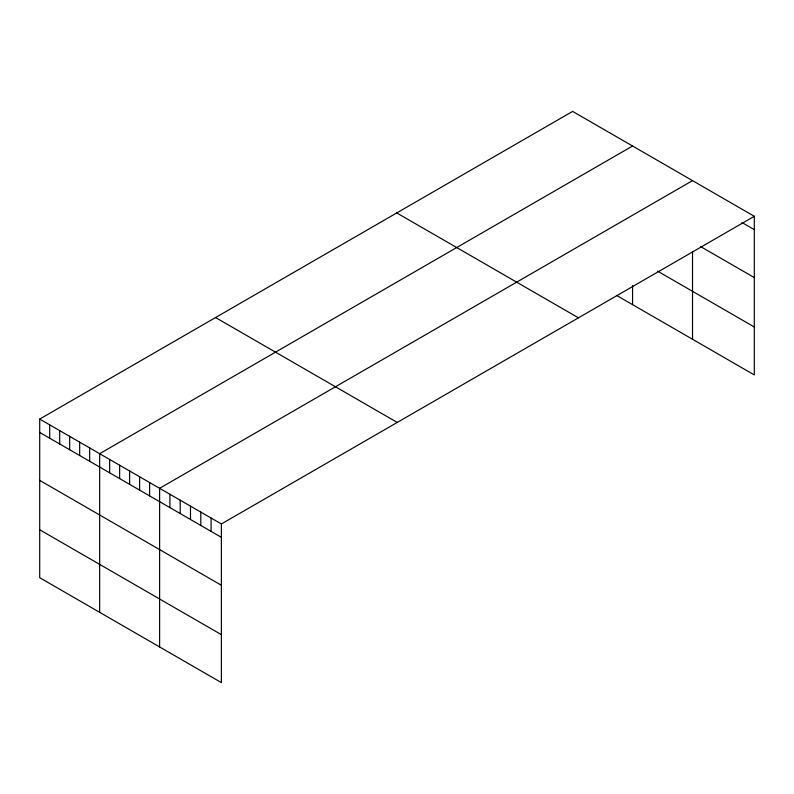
<?xml version="1.0" encoding="UTF-8"?>
<svg xmlns="http://www.w3.org/2000/svg" width="794" height="794" viewBox="0 0 794 794"><rect width="100%" height="100%" fill="white"/><g stroke="black" fill="none" stroke-linecap="round" stroke-linejoin="round"><path stroke-width="1.19" d="M754.3 216.296L221.377 523.971L221.377 682.602L39.7 577.704L39.7 419.073L572.623 111.398L754.3 216.296L754.3 374.927L616.591 295.418M632.57 146.017L99.657 453.692L99.657 612.323M692.527 180.625L159.614 488.31L159.614 646.931M741.943 222.509L754.3 229.645M700.765 246.676L754.3 277.582M657.551 271.121L754.3 326.979M396.752 212.931L578.439 317.828M215.561 317.54L397.248 422.438M39.7 419.073L221.377 523.971M39.7 432.432L221.377 537.32M39.7 480.37L221.377 585.267M39.7 529.767L221.377 634.654M692.527 251.797L692.527 339.256M632.57 285.463L632.57 304.648M211.085 518.025L211.085 531.375M200.793 512.08L200.793 525.429M190.491 506.135L190.491 519.494M180.198 500.19L180.198 513.549M169.906 494.255L169.906 507.604M149.619 482.534L149.619 495.893M139.625 476.767L139.625 490.116M129.63 471.001L129.63 484.35M119.636 465.234L119.636 478.584M109.651 459.458L109.651 472.817M89.662 447.925L89.662 461.274M79.668 442.159L79.668 455.508M69.674 436.382L69.674 449.732M59.689 430.616L59.689 443.965M49.694 424.85L49.694 438.199"/></g></svg>
